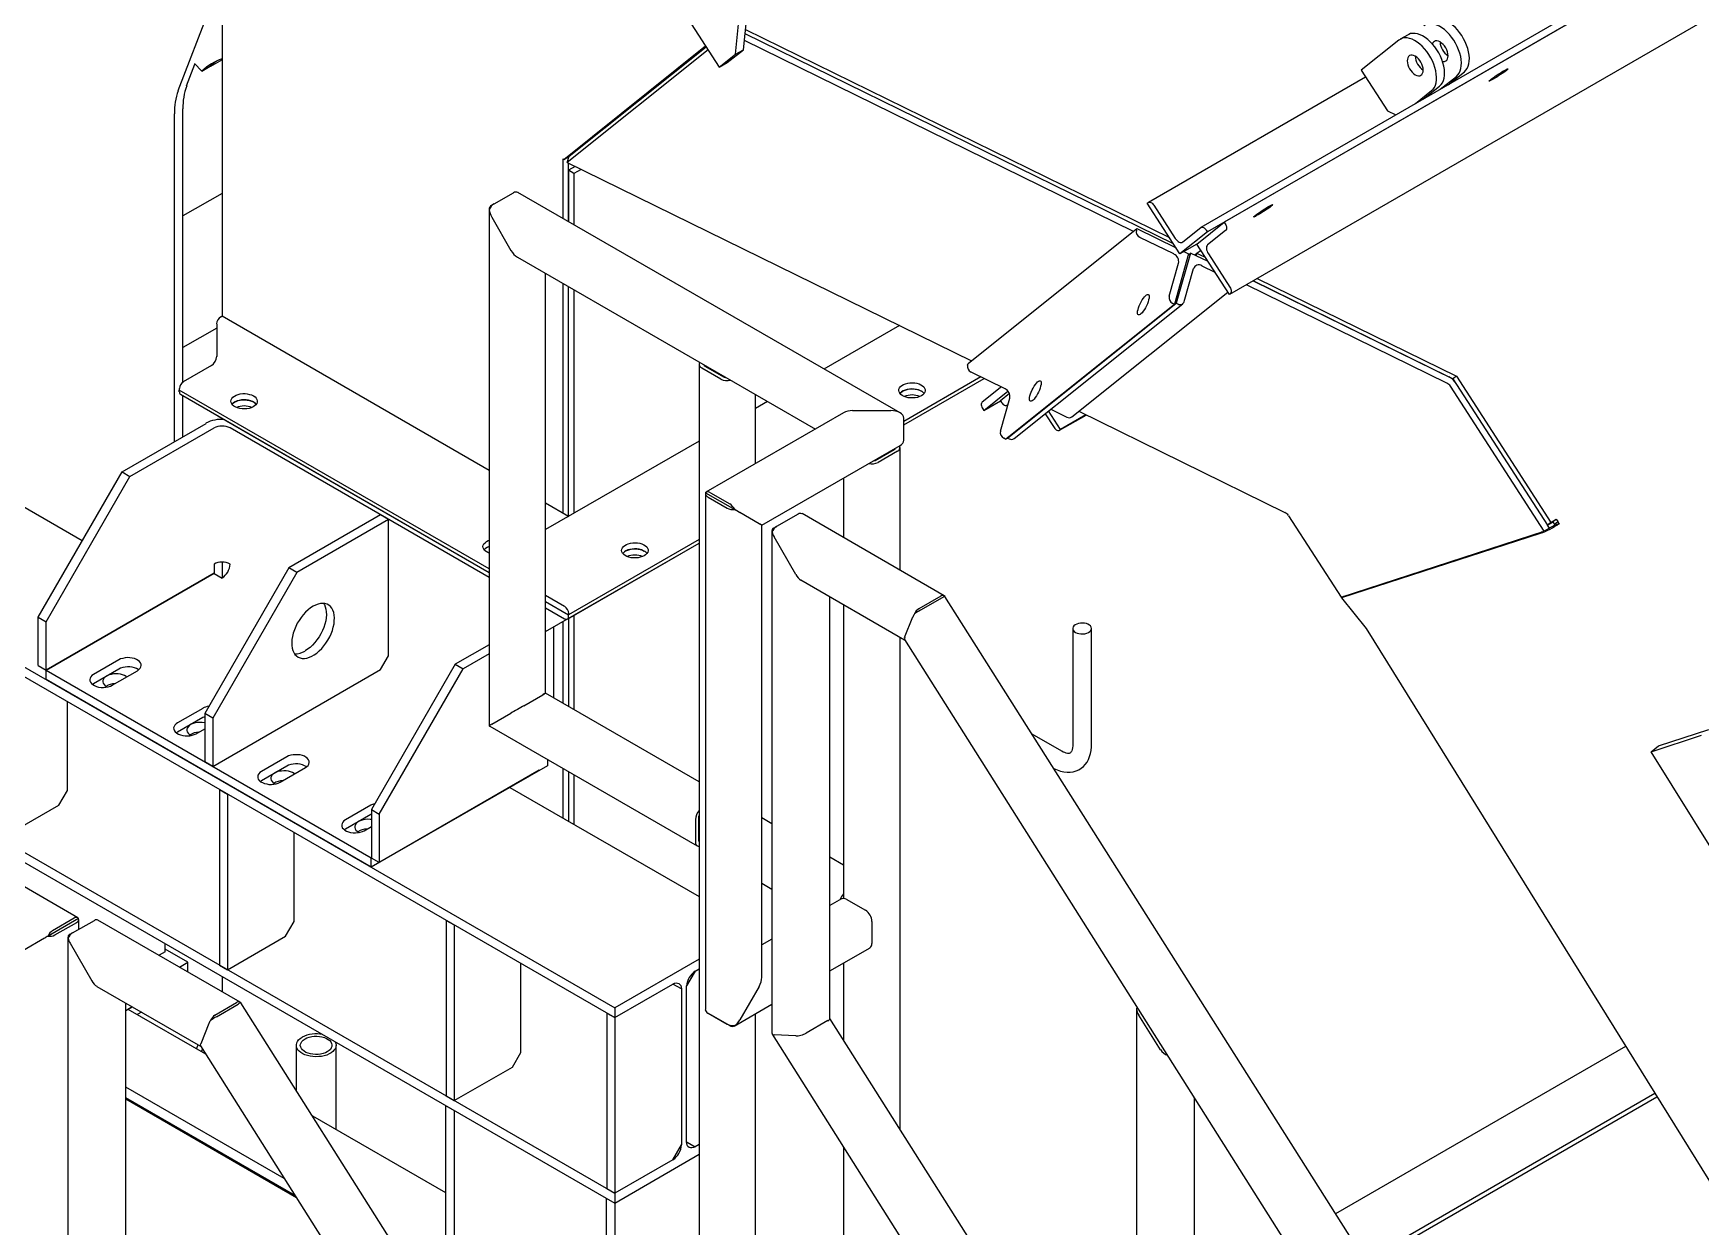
# Model space of a CAD drawing. Header units: millimetres. Extents: x 0 to 55611, y 0 to 32827.
# Drawn here: x 44578 to 45700, y 11077 to 11881 of the extents above; entities that cross this region are included whole.
import ezdxf

# ---------------------------------------------------------------- set-up
doc = ezdxf.new("R2010")
doc.units = ezdxf.units.MM
doc.header["$LTSCALE"] = 10
doc.linetypes.add('SLD-Continua', pattern=[0])
for name, color, linetype in [('CHUTE', 30, 'SLD-Continua'), ('EQUIPO', 30, 'SLD-Continua'), ('STRUC', 5, 'SLD-Continua')]:
    doc.layers.add(name, color=color, linetype=linetype)

msp = doc.modelspace()

# ---------------------------------------------------------------- linework, layer by layer
at = {"color": 7, "linetype": 'SLD-Continua', "lineweight": 25}
for p, q in [((44552.5, 11572.4), (44610.5, 11538.9)), ((44459.1, 11518.5), (44969.1, 11224.1)), ((44459.1, 11511.9), (44969.1, 11217.5)), ((44674, 11502.2), (44674, 11502.2)), ((44626.9, 11440.3), (44627.2, 11440.2)), ((44600.4, 11370.5), (44600.4, 11430.3)), ((44683.5, 11407.6), (44683.7, 11407.5)), ((44459.1, 11393.6), (44969.1, 11099.2)), ((44459.1, 11386.9), (44969.1, 11092.6)), ((44594.7, 11360.5), (44600.4, 11370.5)), ((44702.9, 11371.2), (44702.9, 11252.9)), ((44702.9, 11371.2), (44708.3, 11368)), ((44708.3, 11368), (44708.3, 11249.7)), ((44740.1, 11375), (44740.3, 11374.9)), ((44898.4, 11372.6), (45025.9, 11299.1)), ((44555.5, 11337.9), (44594.7, 11360.5)), ((44753.2, 11282.3), (44753.2, 11342.1)), ((44796.6, 11342.3), (44796.9, 11342.2)), ((44747.4, 11272.3), (44753.2, 11282.3)), ((44855.6, 11283), (44855.6, 11164.7)), ((44855.6, 11283), (44861, 11279.9)), ((44861, 11279.9), (44861, 11161.6)), ((44666.4, 11261.9), (44666.4, 11267.3)), ((44681.6, 11254.8), (44666.4, 11263.5)), ((44708.3, 11249.7), (44747.4, 11272.3)), ((44666.4, 11261.9), (44662.2, 11259.5)), ((44675.9, 11251.5), (44681.6, 11254.8)), ((44681.6, 11248.3), (44681.6, 11254.8)), ((44702.9, 11252.9), (44708.3, 11249.7)), ((44905.9, 11194.1), (44905.9, 11254)), ((45025.9, 11256.9), (44969.1, 11224.1)), ((45023.2, 11248.8), (45017.5, 11238.8)), ((45023.2, 11248.8), (45025.9, 11250.3)), ((44969.1, 11217.5), (45008.2, 11240.1)), ((45014, 11236.8), (45008.2, 11240.1)), ((45014, 11236.8), (45014, 11131.8)), ((45017.5, 11133.8), (45017.5, 11238.8)), ((44639.8, 11222.4), (44644.1, 11224.8)), ((44963.7, 11220.6), (44963.7, 11102.3)), ((44963.7, 11220.6), (44969.1, 11217.5)), ((44969.1, 11224.1), (44969.1, 11217.5)), ((44969.1, 11217.5), (44969.1, 11099.2)), ((44900.2, 11184.2), (44905.9, 11194.1)), ((44861, 11161.6), (44900.2, 11184.2)), ((44855.6, 11164.7), (44861, 11161.6)), ((44855.1, 11158.3), (44860.9, 11155)), ((44855.1, 11158.3), (44855.1, 11045.2)), ((44860.9, 11155), (44860.9, 11041.9)), ((45008.2, 11121.8), (45014, 11131.8)), ((45017.5, 11133.8), (45023.2, 11130.5)), ((45017.5, 11133.8), (45017.8, 11133.6)), ((45017.8, 11133.6), (45023.2, 11130.5)), ((45025.9, 11132), (45023.2, 11130.5)), ((44969.1, 11092.6), (45025.9, 11125.4)), ((45008.2, 11121.8), (44969.1, 11099.2)), ((44963.3, 11095.9), (44969.1, 11092.6)), ((44963.3, 11095.9), (44963.3, 10982.7)), ((44963.7, 11102.3), (44969.1, 11099.2)), ((44969.1, 11099.2), (44969.1, 11092.6)), ((44969.1, 11092.6), (44969.1, 10979.4))]:
    msp.add_line(p, q, dxfattribs=at)
at = {"color": 7, "linetype": 'SLD-Continua', "lineweight": 25, "flags": 128}
for points in [[(44640.3, 11447), (44640, 11447.2), (44638.9, 11447.9), (44637.6, 11448.4), (44636.1, 11448.8), (44634.6, 11449), (44633, 11449.1), (44631.4, 11449), (44629.9, 11448.7), (44628.5, 11448.3), (44627.2, 11447.7), (44626.1, 11447), (44625.3, 11446.3), (44624.7, 11445.4), (44624.4, 11444.5), (44624.3, 11443.6), (44624.6, 11442.7), (44625.1, 11441.8), (44625.9, 11441), (44626.9, 11440.3), (44626.9, 11440.3)], [(44692.9, 11416.1), (44692.7, 11416.1), (44691.2, 11416.3), (44689.6, 11416.4), (44688, 11416.3), (44686.5, 11416), (44685.1, 11415.6), (44683.8, 11415.1), (44682.7, 11414.4), (44681.9, 11413.6), (44681.3, 11412.8), (44680.9, 11411.9), (44680.9, 11410.9), (44681.2, 11410), (44681.7, 11409.2), (44682.5, 11408.4), (44683.5, 11407.6)], [(44753.5, 11381.7), (44753.2, 11381.9), (44752, 11382.6), (44750.7, 11383.1), (44749.3, 11383.5), (44747.7, 11383.7), (44746.2, 11383.8), (44744.6, 11383.6), (44743, 11383.4), (44741.6, 11383), (44740.4, 11382.4), (44739.3, 11381.7), (44738.4, 11381), (44737.8, 11380.1), (44737.5, 11379.2), (44737.5, 11378.3), (44737.7, 11377.4), (44738.3, 11376.5), (44739, 11375.7), (44740.1, 11375), (44740.1, 11375)], [(44805.2, 11350.9), (44804.3, 11351), (44802.7, 11351.1), (44801.1, 11351), (44799.6, 11350.7), (44798.2, 11350.3), (44796.9, 11349.8), (44795.8, 11349.1), (44795, 11348.3), (44794.4, 11347.4), (44794.1, 11346.5), (44794, 11345.6), (44794.3, 11344.7), (44794.8, 11343.8), (44795.6, 11343), (44796.6, 11342.3)], [(45008.2, 11240.1), (45009.3, 11240.6), (45010.4, 11240.9), (45011.4, 11240.8), (45012.3, 11240.5), (45013, 11239.9), (45013.5, 11239.1), (45013.8, 11238), (45014, 11236.8)], [(45023.2, 11130.5), (45022.1, 11129.9), (45021, 11129.7), (45020, 11129.7), (45019.2, 11130.1), (45018.4, 11130.7), (45017.9, 11131.5), (45017.6, 11132.6), (45017.5, 11133.8)]]:
    msp.add_lwpolyline(points, dxfattribs=at)
at = {"color": 7, "linetype": 'SLD-Continua', "lineweight": 25}
for centre, radius, start, end in [((44632.7, 11430.6), 11.8, 91.5684, 122.0341), ((44689.3, 11398), 11.8, 91.5684, 122.0341), ((44745.8, 11365.3), 11.8, 91.5684, 122.0341), ((44802.4, 11332.7), 11.8, 91.5684, 122.0341), ((45030, 11238.2), 12.5, 122.6055, 177.3945), ((45001.5, 11132.3), 12.5, 302.6055, 357.3945)]:
    msp.add_arc(centre, radius, start, end, dxfattribs=at)
at = {"layer": 'CHUTE', "linetype": 'SLD-Continua', "lineweight": 25}
for p, q in [((44704.6, 12284.5), (44704.6, 11689.9)), ((46240.7, 12255.9), (45363.9, 11749.8)), ((46245, 12253), (45368.2, 11746.8)), ((46233.7, 12246.4), (45379.5, 11753.3)), ((46237.2, 12197.6), (45383.1, 11704.5)), ((44995.5, 11925.8), (45039.5, 11857.7)), ((45050.4, 11866.4), (45054.6, 11907.8)), ((45055.8, 11869.5), (45060, 11910.9)), ((45057.2, 11883), (45342.6, 11743)), ((44934.7, 11795.6), (45030.3, 11872)), ((45032, 11869.4), (44937, 11793.5)), ((44938.3, 11797.7), (45030.6, 11871.5)), ((45044.9, 11860.8), (45055.8, 11869.5)), ((45050.4, 11866.4), (45055.8, 11869.5)), ((45318.4, 11747.1), (45056.4, 11875.6)), ((45345.4, 11738.7), (45056.9, 11880.2)), ((45497.2, 11875.9), (45471.8, 11855.6)), ((45503.4, 11879.6), (45498, 11876.5)), ((45039.5, 11857.7), (45050.4, 11866.4)), ((45039.5, 11857.7), (45044.9, 11860.8)), ((45474.7, 11851.1), (45328.5, 11766.6)), ((45471.8, 11855.6), (45489.5, 11828.3)), ((45525, 11842.8), (45535.9, 11851.5)), ((45530.4, 11845.9), (45541.3, 11854.6)), ((45508.3, 11833.2), (45519.2, 11841.9)), ((45513.7, 11836.3), (45524.6, 11845)), ((45489.5, 11828.3), (45495.2, 11825.6)), ((44934.4, 11796), (44934.7, 11795.6)), ((44934.4, 11755.8), (44934.4, 11796)), ((44934.7, 11795.6), (44938.3, 11797.7)), ((44937, 11793.5), (44938.3, 11797.7)), ((44937, 11793.5), (45209.3, 11660)), ((44938, 11797.5), (44938.3, 11797.7)), ((44938, 11796.9), (44938, 11797.6)), ((44938, 11753.7), (44938, 11793)), ((44942.5, 11790.8), (44938, 11788.3)), ((44941.6, 11786.2), (44938, 11788.3)), ((44938, 11788.3), (44938, 11753.7)), ((44946.4, 11788.9), (44941.6, 11786.2)), ((44941.6, 11786.2), (44941.6, 11751.7)), ((45327.7, 11766.1), (45328.3, 11766.5)), ((45349.7, 11732), (45327.7, 11766.1)), ((45332.1, 11764.7), (45346.5, 11742.4)), ((45207, 11658.1), (45320.7, 11749)), ((45320.4, 11747.9), (45320.7, 11749)), ((45320.7, 11749), (45347.2, 11736)), ((45368.2, 11746.8), (45349.7, 11732)), ((45351.6, 11740), (45363.7, 11749.7)), ((45361, 11738.6), (45379.5, 11753.3)), ((45367.5, 11747.9), (45368.2, 11746.8)), ((45380.5, 11747.7), (45368.4, 11738)), ((45379.5, 11753.3), (45380.2, 11752.3)), ((45345.7, 11731.9), (45322.8, 11743.1)), ((45361, 11738.6), (45349.7, 11732)), ((45383.1, 11704.5), (45361, 11738.6)), ((45342.5, 11703.4), (45348.8, 11725.6)), ((45355.6, 11731.9), (45346, 11698.1)), ((45356.9, 11732.5), (45347.3, 11698.8)), ((45352.3, 11733.5), (45355.6, 11731.9)), ((45355.4, 11731.4), (45356.9, 11732.5)), ((45368.7, 11726.8), (45356.9, 11732.5)), ((45361.2, 11732.3), (45359.8, 11731.1)), ((45360.7, 11730.7), (45361.2, 11732.3)), ((45363.5, 11734.1), (45361.2, 11732.3)), ((45366.9, 11729.5), (45361.2, 11732.3)), ((45363.8, 11734.3), (45363.5, 11734.1)), ((45363.5, 11734.1), (45364.1, 11733.8)), ((45364.4, 11724), (45373.2, 11719.7)), ((45368.9, 11731.9), (45383.3, 11709.6)), ((45352.6, 11699.8), (45358.9, 11722)), ((45530.7, 11649.1), (45399, 11713.7)), ((45399, 11713.7), (45533.5, 11647.7)), ((45401.8, 11715.3), (45535.9, 11649.6)), ((44934.4, 11557.2), (44934.4, 11711.9)), ((44938, 11555.1), (44938, 11709.8)), ((44941.6, 11707.7), (44941.6, 11557.2)), ((45276.9, 11622.2), (45382, 11706.1)), ((45383.6, 11705), (45383.1, 11704.5)), ((45529.5, 11644.9), (45394.5, 11711.1)), ((44704.6, 11689.9), (44703.7, 11689.4)), ((44884.5, 11586.1), (44704.6, 11689.9)), ((45232.3, 11607.2), (45346, 11698.1)), ((45233.6, 11607.9), (45347.3, 11698.8)), ((45238, 11607.6), (45351.7, 11698.4)), ((45346, 11698.1), (45344.9, 11698.6)), ((45347.3, 11698.8), (45348.4, 11698.2)), ((44701, 11684.7), (44701, 11662.9)), ((45160.8, 11683.8), (45110, 11654.4)), ((44697.4, 11656.7), (44678.5, 11645.8)), ((45206.7, 11657.1), (45207, 11658.1)), ((45215.7, 11649.1), (45163.8, 11619.1)), ((45163.8, 11616.8), (45217.9, 11648)), ((45163.8, 11616.8), (45217.9, 11648)), ((45232, 11641.1), (45209.1, 11652.3)), ((45535.9, 11649.6), (45533.5, 11647.7)), ((45533.5, 11647.7), (45597.2, 11549.3)), ((45535.9, 11649.6), (45599.6, 11551.1)), ((44675.8, 11641.2), (44675.8, 11640.1)), ((44884.5, 11519.7), (44675.8, 11640.1)), ((44675.8, 11639.1), (44675.8, 11640.1)), ((44676.6, 11637.4), (44884.5, 11517.4)), ((45228.7, 11641.8), (45216.5, 11632.1)), ((45217.6, 11626.4), (45233.9, 11639.5)), ((45228.8, 11612.6), (45235.1, 11634.7)), ((45234.9, 11637.8), (45228.9, 11633)), ((45595, 11545.2), (45531.9, 11642.8)), ((44701.8, 11622.8), (44884.5, 11517.4)), ((45072, 11632.5), (45063.9, 11627.8)), ((45216.9, 11627.5), (45217.6, 11626.4)), ((45217.6, 11626.4), (45228.9, 11633)), ((45228.9, 11633), (45229.6, 11631.9)), ((45233.2, 11630), (45233.9, 11630.4)), ((45233.4, 11630.1), (45233.9, 11630.6)), ((45259, 11624.3), (45265, 11615)), ((45269.4, 11613.7), (45261.3, 11626.2)), ((45262.7, 11627.3), (45273.6, 11622)), ((45268.6, 11613.1), (45286.5, 11623.4)), ((45286.4, 11623.5), (45269.4, 11613.7)), ((45281.6, 11625.9), (45420.4, 11557.8)), ((44637.3, 11585.2), (44693.8, 11617.8)), ((44642.6, 11582.1), (44699.2, 11614.7)), ((44704.6, 11621.2), (44704.6, 11620.4)), ((44884.5, 11514), (44710, 11614.7)), ((45268.8, 11613.2), (45269.4, 11613.7)), ((45025.9, 11605.9), (44922.5, 11546.2)), ((45232.3, 11607.2), (45231.2, 11607.8)), ((45233.8, 11608.4), (45233.6, 11607.9)), ((45233.6, 11607.9), (45234.7, 11607.4)), ((44580.7, 11487.2), (44637.3, 11585.2)), ((44586.1, 11484.1), (44642.6, 11582.1)), ((44637.3, 11585.2), (44642.6, 11582.1)), ((44811.4, 11556.2), (44749.5, 11520.4)), ((44816.8, 11553), (44811.4, 11556.2)), ((44938, 11555.1), (44922.5, 11564.1)), ((44938, 11555.1), (44937.1, 11554.6)), ((45422.8, 11555.6), (45458.3, 11500.8)), ((44816.8, 11553), (44754.9, 11517.3)), ((44816.8, 11461.3), (44816.8, 11553)), ((45458.3, 11500.8), (45595, 11545.2)), ((45592.4, 11543.7), (45458.5, 11500.2)), ((45593.8, 11544.8), (45592.4, 11543.7)), ((45598.6, 11547.3), (45595, 11545.2)), ((45597.2, 11549.3), (45600.9, 11551.3)), ((45599.6, 11551.1), (45597.2, 11549.3)), ((45598.6, 11547.3), (45597.3, 11549.3)), ((45599.6, 11551.1), (45603.2, 11553.2)), ((45603.2, 11553.2), (45600.9, 11551.3)), ((45600.9, 11551.3), (45601.9, 11549.8)), ((45601.9, 11549.8), (45604.2, 11551.6)), ((45602.2, 11549.3), (45601.9, 11549.8)), ((45602.2, 11549.3), (45605, 11550.3)), ((45603.2, 11553.2), (45604.2, 11551.6)), ((45605.3, 11549.8), (45604.2, 11551.6)), ((45605, 11550.3), (45605.3, 11549.8)), ((44922.5, 11477.5), (45025.9, 11537.2)), ((44937.2, 11486), (45025.9, 11537.2)), ((45025.9, 11539.5), (44938, 11488.8)), ((44699.2, 11523), (44699.2, 11516.8)), ((44704.6, 11524.3), (44704.6, 11513.6)), ((44699.2, 11516.8), (44586.1, 11451.5)), ((44699.2, 11516.7), (44586.1, 11451.4)), ((44749.5, 11520.4), (44692.9, 11422.4)), ((44754.9, 11517.3), (44698.3, 11419.3)), ((44699.2, 11516.7), (44704.6, 11513.6)), ((44754.9, 11517.3), (44749.5, 11520.4)), ((44935.3, 11494.5), (44922.5, 11501.9)), ((45458.5, 11500.2), (45459.9, 11501.3)), ((45458.5, 11500.2), (45475.1, 11479.5)), ((45459.5, 11501), (45459.4, 11501.1)), ((44922.5, 11497.7), (44938, 11488.8)), ((44922.5, 11493.6), (44935.3, 11486.2)), ((44938, 11488.8), (44938, 11489.8)), ((44938, 11487.7), (44938, 11488.8)), ((44941.6, 11488.5), (44941.6, 11425.1)), ((44580.7, 11487.2), (44586.1, 11484.1)), ((44580.7, 11454.6), (44580.7, 11487.2)), ((44586.1, 11451.5), (44586.1, 11484.1)), ((44928.1, 11432.8), (44928.1, 11480.7)), ((44934.4, 11429.2), (44934.4, 11484.4)), ((44938, 11486.4), (44938, 11427.1)), ((45277.5, 11479.6), (45277.5, 11401.2)), ((45290.2, 11401.2), (45290.2, 11479.6)), ((45475.1, 11479.5), (46522.9, 9792.7)), ((44884.5, 11468.7), (44861.7, 11455.6)), ((44580.7, 11454.6), (44586.1, 11451.5)), ((44635, 11458.5), (44618.1, 11448.7)), ((44861.7, 11455.6), (44805.2, 11357.6)), ((44811.4, 11452), (44816.8, 11461.3)), ((44861.7, 11455.6), (44867.1, 11452.5)), ((44884.5, 11462.5), (44867.1, 11452.5)), ((44805.1, 11325), (44586.1, 11451.4)), ((44586.1, 11445.2), (44586.1, 11451.4)), ((44805.1, 11318.8), (44586.1, 11445.2)), ((44635, 11452.2), (44618.1, 11442.4)), ((44630.6, 11441.4), (44647.6, 11451.2)), ((44698.3, 11386.7), (44811.4, 11452)), ((44810.5, 11354.5), (44867.1, 11452.5)), ((44618.1, 11442.4), (44617.3, 11441.9)), ((44691.6, 11425.8), (44674.6, 11416)), ((44698.3, 11419.3), (44692.9, 11422.4)), ((44692.9, 11422.4), (44692.9, 11389.8)), ((44674.6, 11409.8), (44673.8, 11409.3)), ((44691.6, 11419.6), (44674.6, 11409.8)), ((44687.2, 11408.7), (44692.9, 11412.1)), ((44698.3, 11419.3), (44698.3, 11386.7)), ((45672.1, 11400.6), (45706, 11411.6)), ((45270.1, 11396.9), (45250.2, 11408.4)), ((45667.1, 11396.6), (45701.1, 11407.7)), ((45667.1, 11396.6), (45672.1, 11400.6)), ((44698.3, 11386.7), (44692.9, 11389.8)), ((44748.2, 11393.1), (44731.2, 11383.3)), ((44748.2, 11386.9), (44731.2, 11377.1)), ((44923.7, 11387.2), (44810.5, 11321.9)), ((44923.7, 11391.5), (44923.7, 11387.2)), ((45729.5, 11296.2), (45667.1, 11396.6)), ((44731.2, 11377.1), (44730.4, 11376.6)), ((44743.8, 11376.1), (44760.7, 11385.9)), ((44918.2, 11384.1), (44805.1, 11318.8)), ((44918.2, 11384.1), (44918.2, 11384.1)), ((44934.4, 11351.9), (44934.4, 11385.3)), ((44938, 11383.2), (44938, 11349.8)), ((44941.6, 11381.1), (44941.6, 11347.7)), ((44804.7, 11360.5), (44787.8, 11350.7)), ((44804.7, 11354.3), (44787.8, 11344.5)), ((44805.2, 11354.5), (44804.7, 11354.3)), ((44805.2, 11357.6), (44810.5, 11354.5)), ((44805.2, 11357.6), (44805.2, 11325)), ((44810.5, 11354.5), (44810.5, 11321.9)), ((44787.8, 11344.5), (44787, 11344)), ((44800.3, 11343.4), (44805.2, 11346.2)), ((44805.2, 11325), (44805.1, 11325)), ((44805.1, 11318.8), (44805.1, 11325)), ((44810.5, 11321.9), (44805.2, 11325)), ((44704.6, 11245.2), (44704.6, 11235)), ((44754.6, 11198.8), (44754.6, 11168.5)), ((44781.4, 11142.3), (44781.4, 11198.8))]:
    msp.add_line(p, q, dxfattribs=at)
at = {"layer": 'CHUTE', "linetype": 'SLD-Continua', "lineweight": 25, "flags": 128}
for points in [[(45524.6, 11845), (45525.6, 11846), (45526.5, 11847.2), (45527.2, 11848.7), (45527.6, 11850.3), (45527.9, 11852.2), (45527.9, 11854.1), (45527.8, 11856.2), (45527.4, 11858.4), (45526.9, 11860.6), (45526.1, 11862.8), (45525.2, 11865.1), (45524.1, 11867.3), (45522.8, 11869.4), (45521.4, 11871.4), (45519.9, 11873.2), (45518.3, 11874.9), (45516.6, 11876.4), (45514.9, 11877.7), (45513.2, 11878.8), (45511.5, 11879.6), (45509.8, 11880.2), (45508.1, 11880.5), (45506.6, 11880.5), (45505.1, 11880.3), (45503.8, 11879.8), (45503.4, 11879.6)], [(45535.9, 11851.5), (45536.9, 11852.5), (45537.8, 11853.8), (45538.5, 11855.2), (45538.9, 11856.9), (45539.2, 11858.7), (45539.3, 11860.7), (45539.1, 11862.8), (45538.8, 11864.9), (45538.2, 11867.1), (45537.4, 11869.4), (45536.5, 11871.6), (45535.4, 11873.8), (45534.1, 11875.9), (45532.7, 11877.9), (45531.2, 11879.8), (45529.6, 11881.4), (45528, 11883), (45526.2, 11884.3), (45524.5, 11885.3), (45522.8, 11886.1), (45521.1, 11886.7), (45519.4, 11887), (45517.9, 11887), (45516.4, 11886.8), (45515.1, 11886.3), (45513.9, 11885.5)], [(45541.3, 11854.6), (45542.3, 11855.6), (45543.2, 11856.9), (45543.9, 11858.3), (45544.3, 11860), (45544.6, 11861.8), (45544.7, 11863.8), (45544.5, 11865.9), (45544.1, 11868), (45543.6, 11870.2), (45542.8, 11872.5), (45541.9, 11874.7), (45540.8, 11876.9), (45539.5, 11879), (45538.1, 11881), (45536.6, 11882.9), (45535, 11884.6), (45533.4, 11886.1), (45531.6, 11887.4), (45529.9, 11888.4), (45528.2, 11889.3), (45526.5, 11889.8), (45524.8, 11890.1), (45523.3, 11890.2), (45521.8, 11889.9), (45520.5, 11889.4), (45520.1, 11889.2)], [(45519.2, 11841.9), (45520.2, 11842.9), (45521.1, 11844.1), (45521.8, 11845.6), (45522.2, 11847.2), (45522.5, 11849.1), (45522.6, 11851), (45522.4, 11853.1), (45522.1, 11855.3), (45521.5, 11857.5), (45520.7, 11859.7), (45519.8, 11862), (45518.7, 11864.1), (45517.4, 11866.2), (45516, 11868.2), (45514.5, 11870.1), (45512.9, 11871.8), (45511.3, 11873.3), (45509.5, 11874.6), (45507.8, 11875.7), (45506.1, 11876.5), (45504.4, 11877.1), (45502.7, 11877.4), (45501.2, 11877.4), (45499.7, 11877.2), (45498.4, 11876.7), (45497.2, 11875.9)], [(45530.3, 11865.4), (45530.2, 11866.7), (45529.9, 11868), (45529.4, 11869.4), (45528.7, 11870.7), (45527.9, 11872), (45527, 11873.1), (45526, 11874), (45524.9, 11874.7), (45523.8, 11875.2), (45522.8, 11875.5), (45521.9, 11875.4), (45521.1, 11875.1), (45520.4, 11874.6), (45519.9, 11873.8), (45519.8, 11873.4)], [(45513.6, 11855.8), (45513.5, 11857), (45513.2, 11858.4), (45512.7, 11859.7), (45512, 11861.1), (45511.2, 11862.3), (45510.3, 11863.4), (45509.2, 11864.4), (45508.2, 11865.1), (45507.1, 11865.6), (45506.1, 11865.8), (45505.2, 11865.8), (45504.4, 11865.5), (45503.7, 11864.9), (45503.2, 11864.1), (45502.9, 11863.1), (45502.8, 11862), (45502.9, 11860.7), (45503.2, 11859.4), (45503.7, 11858), (45504.4, 11856.7), (45505.2, 11855.4), (45506.1, 11854.3), (45507.1, 11853.4), (45508.2, 11852.6), (45509.2, 11852.2), (45510.3, 11851.9), (45511.2, 11852), (45512, 11852.3), (45512.7, 11852.8), (45513.2, 11853.6), (45513.5, 11854.6), (45513.6, 11855.8)], [(45526.6, 11861.6), (45527, 11861.6), (45527.9, 11861.6), (45528.7, 11861.9), (45529.4, 11862.5), (45529.9, 11863.3), (45530.2, 11864.2), (45530.3, 11865.4)], [(45567.7, 11855.2), (45568.7, 11855.7), (45569.5, 11856.2), (45570.1, 11856.5), (45570.5, 11856.6), (45570.6, 11856.5), (45570.5, 11856.4), (45570.2, 11856), (45569.6, 11855.5), (45568.8, 11854.9), (45567.9, 11854.2), (45566.8, 11853.5), (45565.6, 11852.7), (45564.3, 11851.9), (45563.1, 11851.1), (45561.9, 11850.3), (45560.7, 11849.7), (45559.8, 11849.1), (45558.9, 11848.7), (45558.3, 11848.4), (45557.9, 11848.3), (45557.8, 11848.3), (45557.9, 11848.5), (45558.2, 11848.8), (45558.8, 11849.3), (45559.6, 11849.9), (45560.6, 11850.6), (45561.7, 11851.4), (45562.8, 11852.2), (45564.1, 11853), (45565.3, 11853.8), (45566.6, 11854.5), (45567.7, 11855.2)], [(45328.3, 11766.5), (45328.7, 11766.7), (45329.1, 11766.8), (45329.6, 11766.8), (45330.1, 11766.6), (45330.7, 11766.3), (45331.2, 11765.8), (45331.7, 11765.3), (45332.1, 11764.7)], [(45409.3, 11763.8), (45410.3, 11764.3), (45411.1, 11764.7), (45411.7, 11765), (45412.1, 11765.1), (45412.2, 11765.1), (45412.1, 11764.9), (45411.8, 11764.6), (45411.2, 11764.1), (45410.4, 11763.5), (45409.5, 11762.8), (45408.4, 11762), (45407.2, 11761.2), (45405.9, 11760.4), (45404.7, 11759.6), (45403.5, 11758.9), (45402.4, 11758.2), (45401.4, 11757.7), (45400.6, 11757.2), (45399.9, 11757), (45399.6, 11756.8), (45399.4, 11756.9), (45399.5, 11757.1), (45399.9, 11757.4), (45400.4, 11757.9), (45401.2, 11758.5), (45402.2, 11759.2), (45403.3, 11759.9), (45404.5, 11760.7), (45405.7, 11761.6), (45407, 11762.4), (45408.2, 11763.1), (45409.3, 11763.8)], [(45363.7, 11749.7), (45364.1, 11749.9), (45364.5, 11749.9), (45365, 11749.9), (45365.5, 11749.7), (45366.1, 11749.4), (45366.6, 11749), (45367.1, 11748.4), (45367.5, 11747.9)], [(45380.2, 11752.3), (45380.6, 11751.6), (45380.9, 11750.9), (45381.1, 11750.3), (45381.2, 11749.6), (45381.1, 11749), (45381, 11748.5), (45380.8, 11748), (45380.5, 11747.7)], [(45346.5, 11742.4), (45347.1, 11741.6), (45347.8, 11740.9), (45348.5, 11740.3), (45349.2, 11739.9), (45349.8, 11739.7), (45350.5, 11739.6), (45351.1, 11739.7), (45351.6, 11740)], [(45368.4, 11738), (45368, 11737.6), (45367.7, 11737), (45367.6, 11736.3), (45367.6, 11735.4), (45367.7, 11734.6), (45368, 11733.7), (45368.4, 11732.8), (45368.9, 11731.9)], [(45325.1, 11702.1), (45325.9, 11703), (45326.6, 11703.8), (45327.3, 11704.3), (45327.8, 11704.6), (45328.3, 11704.6), (45328.7, 11704.3), (45328.9, 11703.8), (45329, 11703), (45328.9, 11702.1), (45328.6, 11700.9), (45328.3, 11699.7), (45327.8, 11698.3), (45327.2, 11697), (45326.5, 11695.7), (45325.8, 11694.4), (45325, 11693.3), (45324.3, 11692.3), (45323.5, 11691.6), (45322.9, 11691.1), (45322.3, 11690.8), (45321.8, 11690.8), (45321.4, 11691.1), (45321.2, 11691.6), (45321.2, 11692.4), (45321.2, 11693.3), (45321.5, 11694.4), (45321.8, 11695.7), (45322.3, 11697), (45322.9, 11698.4), (45323.6, 11699.7), (45324.3, 11701), (45325.1, 11702.1)], [(45383.3, 11709.6), (45383.7, 11708.9), (45384, 11708.2), (45384.2, 11707.6), (45384.3, 11706.9), (45384.2, 11706.3), (45384.1, 11705.8), (45383.9, 11705.3), (45383.6, 11705)], [(45175.6, 11636.4), (45174.4, 11635.8), (45173, 11635.3), (45171.5, 11635), (45169.9, 11634.9), (45168.3, 11634.9), (45166.7, 11635.1), (45165.3, 11635.4), (45163.9, 11635.9), (45162.7, 11636.6), (45161.8, 11637.3), (45161.1, 11638.1), (45160.6, 11639), (45160.4, 11639.9), (45160.5, 11640.8), (45160.9, 11641.7), (45161.6, 11642.6), (45162.5, 11643.3), (45163.6, 11644), (45164.9, 11644.5), (45166.4, 11644.9), (45167.9, 11645.1), (45169.5, 11645.2), (45171.1, 11645), (45172.6, 11644.8), (45174, 11644.4), (45175.3, 11643.8), (45176.4, 11643.1), (45177.2, 11642.4), (45177.8, 11641.5), (45178.1, 11640.6), (45178.2, 11639.7), (45177.9, 11638.8), (45177.4, 11637.9), (45176.6, 11637.1), (45175.6, 11636.4)], [(45252.4, 11644), (45253.1, 11644.9), (45253.9, 11645.7), (45254.5, 11646.2), (45255.1, 11646.5), (45255.6, 11646.5), (45256, 11646.2), (45256.2, 11645.7), (45256.2, 11644.9), (45256.2, 11644), (45255.9, 11642.8), (45255.6, 11641.6), (45255.1, 11640.2), (45254.5, 11638.9), (45253.8, 11637.6), (45253.1, 11636.3), (45252.3, 11635.2), (45251.5, 11634.2), (45250.8, 11633.5), (45250.1, 11633), (45249.5, 11632.7), (45249.1, 11632.7), (45248.7, 11633), (45248.5, 11633.5), (45248.4, 11634.3), (45248.5, 11635.2), (45248.7, 11636.3), (45249.1, 11637.6), (45249.6, 11638.9), (45250.2, 11640.3), (45250.9, 11641.6), (45251.6, 11642.9), (45252.4, 11644)], [(44725.8, 11636.3), (44726.8, 11635.6), (44727.6, 11634.8), (44728.1, 11633.9), (44728.3, 11633), (44728.3, 11632.1), (44728, 11631.2), (44727.4, 11630.3), (44726.5, 11629.6), (44725.5, 11628.9), (44724.2, 11628.3), (44722.8, 11627.9), (44721.3, 11627.6), (44719.7, 11627.5), (44718.1, 11627.6), (44716.5, 11627.8), (44715.1, 11628.2), (44713.8, 11628.7), (44712.6, 11629.4), (44711.7, 11630.1), (44711.1, 11631), (44710.7, 11631.9), (44710.6, 11632.8), (44710.8, 11633.7), (44711.2, 11634.6), (44711.9, 11635.4), (44712.9, 11636.1), (44714.1, 11636.8), (44715.4, 11637.2), (44716.9, 11637.6), (44718.5, 11637.8), (44720.1, 11637.8), (44721.6, 11637.6), (44723.1, 11637.3), (44724.5, 11636.9), (44725.8, 11636.3)], [(44727.6, 11630.6), (44727.2, 11631.1), (44726.3, 11631.8), (44725.2, 11632.5), (44723.9, 11633), (44722.4, 11633.4), (44720.9, 11633.6), (44719.3, 11633.7), (44717.7, 11633.6), (44716.2, 11633.3), (44714.7, 11632.9), (44713.5, 11632.3), (44712.4, 11631.6), (44711.6, 11630.9), (44711.3, 11630.6)], [(44711.3, 11630.6), (44711.9, 11631.3), (44712.9, 11632), (44714.1, 11632.6), (44715.4, 11633.1), (44716.9, 11633.4), (44718.5, 11633.6), (44720.1, 11633.6), (44721.6, 11633.5), (44723.1, 11633.2), (44724.5, 11632.7), (44725.8, 11632.2)], [(45161.2, 11637.9), (45161.8, 11638.6), (45162.7, 11639.3), (45163.9, 11640), (45165.3, 11640.4), (45166.7, 11640.8), (45168.3, 11641), (45169.9, 11641), (45171.5, 11640.8), (45173, 11640.5), (45174.4, 11640.1), (45175.6, 11639.5)], [(45177.4, 11637.9), (45177, 11638.4), (45176.1, 11639.2), (45175, 11639.8), (45173.7, 11640.3), (45172.2, 11640.7), (45170.7, 11640.9), (45169.1, 11641), (45167.5, 11640.9), (45166, 11640.6), (45164.6, 11640.2), (45163.3, 11639.7), (45162.2, 11639), (45161.4, 11638.2), (45161.2, 11637.9)], [(45229.2, 11642.4), (45229.1, 11642.2), (45228.7, 11641.8)], [(44701.8, 11622.8), (44701.8, 11622.8), (44701.7, 11622.9)], [(45216.5, 11632.1), (45216.2, 11631.7), (45216, 11631.3), (45215.9, 11630.8), (45215.9, 11630.2), (45216, 11629.5), (45216.2, 11628.8), (45216.5, 11628.2), (45216.9, 11627.5)], [(45229.6, 11631.9), (45230, 11631.3), (45230.5, 11630.8), (45231, 11630.4), (45231.5, 11630.1), (45232, 11629.9), (45232.5, 11629.8), (45233, 11629.9), (45233.4, 11630.1)], [(45265, 11615), (45265.4, 11614.4), (45265.9, 11613.9), (45266.4, 11613.5), (45266.9, 11613.2), (45267.5, 11613), (45268, 11612.9), (45268.4, 11613), (45268.8, 11613.2)], [(44884.5, 11530.4), (44883.5, 11530.8), (44882.4, 11531.4), (44881.4, 11532.2), (44880.8, 11533), (44880.4, 11533.9), (44880.3, 11534.8), (44880.5, 11535.7), (44880.9, 11536.6), (44881.7, 11537.4), (44882.6, 11538.2), (44883.8, 11538.8), (44884.5, 11539.1)], [(44988.9, 11528.6), (44987.7, 11528), (44986.3, 11527.6), (44984.8, 11527.3), (44983.2, 11527.1), (44981.6, 11527.2), (44980.1, 11527.3), (44978.6, 11527.7), (44977.2, 11528.2), (44976.1, 11528.8), (44975.1, 11529.5), (44974.4, 11530.3), (44973.9, 11531.2), (44973.7, 11532.1), (44973.8, 11533.1), (44974.2, 11534), (44974.9, 11534.8), (44975.8, 11535.5), (44976.9, 11536.2), (44978.2, 11536.7), (44979.7, 11537.1), (44981.2, 11537.3), (44982.8, 11537.4), (44984.4, 11537.3), (44985.9, 11537), (44987.4, 11536.6), (44988.6, 11536), (44989.7, 11535.4), (44990.6, 11534.6), (44991.1, 11533.7), (44991.5, 11532.8), (44991.5, 11531.9), (44991.3, 11531), (44990.7, 11530.1), (44989.9, 11529.3), (44988.9, 11528.6)], [(44974.5, 11530.2), (44975.1, 11530.8), (44976.1, 11531.6), (44977.2, 11532.2), (44978.6, 11532.7), (44980.1, 11533), (44981.6, 11533.2), (44983.2, 11533.2), (44984.8, 11533.1), (44986.3, 11532.8), (44987.7, 11532.3), (44988.9, 11531.7)], [(44990.8, 11530.2), (44990.4, 11530.6), (44989.5, 11531.4), (44988.3, 11532), (44987, 11532.6), (44985.6, 11533), (44984, 11533.2), (44982.4, 11533.2), (44980.8, 11533.1), (44979.3, 11532.9), (44977.9, 11532.5), (44976.6, 11531.9), (44975.6, 11531.2), (44974.7, 11530.4), (44974.5, 11530.2)], [(44884.5, 11530.8), (44884.4, 11530.8), (44883.9, 11530.6)], [(44765.9, 11494.6), (44764.2, 11493.5), (44762.5, 11492.2), (44760.9, 11490.6), (44759.3, 11488.9), (44757.9, 11487.1), (44756.5, 11485.1), (44755.3, 11483.1), (44754.2, 11480.9), (44753.3, 11478.7), (44752.6, 11476.5), (44752, 11474.3), (44751.7, 11472.2), (44751.5, 11470.2), (44751.6, 11468.2), (44751.8, 11466.4), (44752.3, 11464.8), (44752.9, 11463.4), (44753.7, 11462.1), (44754.7, 11461.1), (44755.9, 11460.3), (44757.2, 11459.8), (44758.6, 11459.5), (44760.1, 11459.4), (44761.7, 11459.7), (44763.4, 11460.2), (44765, 11460.9), (44766.7, 11461.9), (44768.4, 11463.1), (44770.1, 11464.5), (44771.7, 11466.1), (44773.2, 11467.9), (44774.6, 11469.8), (44775.9, 11471.8), (44777.1, 11474), (44778, 11476.1), (44778.9, 11478.3), (44779.5, 11480.5), (44780, 11482.7), (44780.2, 11484.8), (44780.3, 11486.8), (44780.1, 11488.6), (44779.8, 11490.4), (44779.2, 11491.9), (44778.5, 11493.3), (44777.6, 11494.4), (44776.5, 11495.3), (44775.3, 11496), (44773.9, 11496.4), (44772.5, 11496.5), (44770.9, 11496.4), (44769.3, 11496.1), (44767.6, 11495.4), (44765.9, 11494.6)], [(44773, 11496.5), (44773.5, 11495.7), (44774.1, 11494.3), (44774.6, 11492.6), (44774.8, 11490.8), (44774.9, 11488.9), (44774.7, 11486.8), (44774.4, 11484.7), (44773.8, 11482.5), (44773.1, 11480.3), (44772.2, 11478.2), (44771.1, 11476), (44769.9, 11473.9), (44768.5, 11472), (44767.1, 11470.1), (44765.5, 11468.4), (44763.9, 11466.9), (44762.2, 11465.6), (44760.5, 11464.5)], [(45279.4, 11477), (45280.5, 11476.5), (45281.7, 11476.2), (45283, 11476), (45284.4, 11476), (45285.7, 11476.1), (45287, 11476.4), (45288.1, 11476.9), (45289, 11477.5), (45289.7, 11478.2), (45290.1, 11478.9), (45290.2, 11479.7), (45290, 11480.5), (45289.6, 11481.3), (45288.8, 11481.9), (45287.8, 11482.5), (45286.7, 11482.9), (45285.4, 11483.2), (45284, 11483.3), (45282.7, 11483.2), (45281.4, 11483), (45280.2, 11482.6), (45279.1, 11482.1), (45278.3, 11481.4), (45277.8, 11480.7), (45277.5, 11479.9), (45277.6, 11479.1), (45277.9, 11478.4), (45278.5, 11477.6), (45279.4, 11477)], [(44647.6, 11451.2), (44648.6, 11451.9), (44649.4, 11452.8), (44650, 11453.7), (44650.2, 11454.6), (44650.1, 11455.5), (44649.7, 11456.5), (44649.1, 11457.3), (44648.1, 11458.1), (44647, 11458.8), (44645.6, 11459.3), (44644.1, 11459.7), (44642.5, 11459.9), (44640.9, 11460), (44639.3, 11459.8), (44637.7, 11459.5), (44636.3, 11459.1), (44635, 11458.5)], [(44618.1, 11448.7), (44617, 11447.9), (44616.2, 11447.1), (44615.7, 11446.2), (44615.5, 11445.3), (44615.5, 11444.3), (44615.9, 11443.4), (44616.6, 11442.5), (44617.5, 11441.8), (44618.7, 11441.1), (44620, 11440.5), (44621.5, 11440.2), (44623.1, 11439.9), (44624.7, 11439.9), (44626.4, 11440), (44627.9, 11440.3), (44629.4, 11440.8), (44630.6, 11441.4)], [(44648.4, 11451.7), (44648.1, 11451.9), (44647, 11452.6), (44645.6, 11453.1), (44644.1, 11453.5), (44642.5, 11453.7), (44640.9, 11453.7), (44639.3, 11453.6), (44637.7, 11453.3), (44636.3, 11452.8), (44635, 11452.2)], [(44692.9, 11420.2), (44692.9, 11420.2), (44691.6, 11419.6)], [(44674.6, 11416), (44673.6, 11415.3), (44672.8, 11414.4), (44672.3, 11413.6), (44672, 11412.6), (44672.1, 11411.7), (44672.5, 11410.7), (44673.1, 11409.9), (44674.1, 11409.1), (44675.2, 11408.4), (44676.6, 11407.9), (44678.1, 11407.5), (44679.7, 11407.3), (44681.3, 11407.2), (44682.9, 11407.4), (44684.5, 11407.7), (44685.9, 11408.1), (44687.2, 11408.7)], [(45264.8, 11385.4), (45264.9, 11385.3), (45267.1, 11384.3), (45269.4, 11383.5), (45271.6, 11383), (45273.8, 11382.8), (45275.9, 11382.8), (45277.9, 11383.1), (45279.8, 11383.7), (45281.6, 11384.5), (45283.2, 11385.5), (45284.7, 11386.7), (45286, 11388.1), (45287.2, 11389.6), (45288.1, 11391.4), (45288.9, 11393.3), (45289.5, 11395.3), (45290, 11397.5), (45290.2, 11399.8), (45290.2, 11401.2)], [(45277.5, 11401.2), (45277.5, 11400.5), (45277.4, 11399.2), (45277.2, 11398.2), (45276.9, 11397.3), (45276.6, 11396.7), (45276.3, 11396.2), (45276, 11395.9), (45275.6, 11395.7), (45275.2, 11395.5), (45274.7, 11395.5), (45274, 11395.5), (45273.1, 11395.6), (45272.1, 11396), (45271, 11396.4), (45270.1, 11396.9)], [(44760.7, 11385.9), (44761.8, 11386.6), (44762.6, 11387.4), (44763.1, 11388.3), (44763.3, 11389.3), (44763.3, 11390.2), (44762.9, 11391.1), (44762.2, 11392), (44761.3, 11392.8), (44760.1, 11393.5), (44758.8, 11394), (44757.3, 11394.4), (44755.7, 11394.6), (44754, 11394.6), (44752.4, 11394.5), (44750.9, 11394.2), (44749.4, 11393.8), (44748.2, 11393.1)], [(44761.5, 11386.4), (44761.3, 11386.6), (44760.1, 11387.2), (44758.8, 11387.8), (44757.3, 11388.2), (44755.7, 11388.4), (44754, 11388.4), (44752.4, 11388.3), (44750.9, 11388), (44749.4, 11387.5), (44748.2, 11386.9)], [(44731.2, 11383.3), (44730.1, 11382.6), (44729.3, 11381.8), (44728.8, 11380.9), (44728.6, 11380), (44728.7, 11379), (44729, 11378.1), (44729.7, 11377.2), (44730.6, 11376.4), (44731.8, 11375.8), (44733.1, 11375.2), (44734.7, 11374.9), (44736.2, 11374.6), (44737.9, 11374.6), (44739.5, 11374.7), (44741.1, 11375), (44742.5, 11375.5), (44743.8, 11376.1)], [(44787.8, 11350.7), (44786.7, 11350), (44785.9, 11349.1), (44785.4, 11348.2), (44785.2, 11347.3), (44785.2, 11346.4), (44785.6, 11345.4), (44786.3, 11344.6), (44787.2, 11343.8), (44788.4, 11343.1), (44789.7, 11342.6), (44791.2, 11342.2), (44792.8, 11342), (44794.5, 11341.9), (44796.1, 11342.1), (44797.6, 11342.4), (44799.1, 11342.8), (44800.3, 11343.4)], [(44780.6, 11201.3), (44780.7, 11201.2), (44781.2, 11200.1), (44781.4, 11199), (44781.2, 11197.8), (44780.9, 11196.7), (44780.2, 11195.7), (44779.3, 11194.7), (44778.1, 11193.8), (44776.7, 11193), (44775.2, 11192.3), (44773.4, 11191.8), (44771.6, 11191.4), (44769.7, 11191.2), (44767.8, 11191.1), (44765.8, 11191.2), (44763.9, 11191.5), (44762.1, 11191.9), (44760.4, 11192.5), (44758.9, 11193.2), (44757.6, 11194), (44756.5, 11194.9), (44755.6, 11195.9), (44755, 11197), (44754.7, 11198.1), (44754.7, 11199.2), (44754.9, 11200.4), (44755.4, 11201.4), (44756.2, 11202.5), (44757.3, 11203.4), (44758.5, 11204.3), (44758.5, 11204.3)], [(44760.5, 11203.2), (44761.8, 11203.8), (44763.3, 11204.4), (44765, 11204.7), (44766.7, 11204.9), (44768.4, 11205), (44770.2, 11204.8), (44771.9, 11204.6), (44773.5, 11204.1), (44774.9, 11203.5), (44776.1, 11202.8), (44777.2, 11202), (44777.9, 11201.1), (44778.4, 11200.1), (44778.6, 11199.1), (44778.6, 11198.1), (44778.2, 11197.1), (44777.6, 11196.1), (44776.7, 11195.3), (44775.5, 11194.5), (44774.2, 11193.8), (44772.7, 11193.3), (44771, 11192.9), (44769.3, 11192.7), (44767.6, 11192.7), (44765.8, 11192.8), (44764.1, 11193.1), (44762.5, 11193.5), (44761.1, 11194.1), (44759.9, 11194.8), (44758.8, 11195.7), (44758.1, 11196.6), (44757.6, 11197.6), (44757.3, 11198.6), (44757.4, 11199.6), (44757.8, 11200.6), (44758.4, 11201.5), (44759.3, 11202.4), (44760.5, 11203.2)]]:
    msp.add_lwpolyline(points, dxfattribs=at)
at = {"layer": 'CHUTE', "linetype": 'SLD-Continua', "lineweight": 25}
for centre, radius, start, end in [((45536.5, 11875.2), 11.6, 182.2916, 237.7031), ((45519.8, 11865.6), 11.6, 182.2916, 237.7031), ((45324.6, 11747), 4.29, 168.0669, 244.772), ((45343.2, 11726.7), 5.72, 348.0669, 64.772), ((45362.5, 11720.8), 3.77, 58.4388, 162.6022), ((45346.7, 11702.5), 4.29, 168.0669, 244.772), ((45349.9, 11700.6), 2.82, 238.4388, 342.6022), ((44706.8, 11684.5), 5.86, 122.6055, 177.3945), ((44693.2, 11663.3), 7.81, 302.6055, 357.3945), ((45210.9, 11656.2), 4.29, 168.0669, 244.772), ((44681.7, 11640.9), 5.86, 122.6055, 177.3945), ((45526.8, 11639.5), 6.06, 32.6712, 63.4293), ((45525.4, 11638.4), 12, 37.8964, 63.553), ((44677.7, 11638.9), 1.88, 173.7012, 234.9867), ((45169.3, 11622.7), 14.2, 68.3855, 111.6145), ((45172.8, 11634.3), 5.93, 38.1351, 61.6345), ((45229.5, 11635.9), 5.72, 348.0669, 64.772), ((44719.5, 11615.3), 14.2, 68.3855, 111.6145), ((44722.9, 11626.9), 5.93, 38.1351, 61.6345), ((44704.3, 11598), 22.5, 85.5717, 117.8547), ((44704.6, 11604.3), 11.7, 62.6097, 117.3903), ((45233, 11611.7), 4.29, 168.0669, 244.772), ((45275.1, 11624.6), 3.03, 240.525, 306.103), ((45236.2, 11610), 3.03, 240.525, 306.103), ((45417.7, 11552.4), 6.06, 32.6712, 63.4293), ((45578, 11586.8), 45.4, 288.5559, 306.5073), ((45586.8, 11573.1), 28.3, 294.6381, 303.0067), ((44886.8, 11527.7), 7.54, 107.8633, 139.4704), ((44886.7, 11527.8), 7.44, 107.6261, 139.7076), ((44704.6, 11512.6), 11.7, 62.6097, 117.3903), ((44698.3, 11523.5), 11.7, 302.6055, 357.3945), ((44982.6, 11514.9), 14.2, 68.3855, 111.6145), ((44986.1, 11526.5), 5.93, 38.1351, 61.6345), ((44932.2, 11489.5), 5.86, 2.6055, 57.3945), ((44936.4, 11487.5), 1.66, 230.7967, 9.214), ((44753.9, 11474.7), 12.2, 267.6147, 302.815), ((44697.2, 11415.6), 11.7, 97.7476, 118.8187), ((44810.1, 11350.8), 11.1, 104.051, 119.0992), ((44768, 11185.8), 20.8, 78.0181, 117.171)]:
    msp.add_arc(centre, radius, start, end, dxfattribs=at)
at = {"layer": 'EQUIPO', "linetype": 'SLD-Continua', "lineweight": 25}
for p, q in [((44675.1, 11841.9), (44696.4, 11897.2)), ((44680.7, 11845.2), (44686.3, 11859.7)), ((44691, 11855.1), (44686, 11860.1)), ((44691, 11855.1), (44696.6, 11858.4)), ((44696.9, 11858.2), (44696.7, 11858.4)), ((44704.6, 11862.6), (44696.9, 11858.2)), ((44696.9, 11858.2), (44697.2, 11858.9)), ((44672.5, 11605.5), (44672.5, 11826.4)), ((44678.1, 11645.6), (44678.1, 11829.7)), ((44704.6, 11772.7), (44678.1, 11757.5)), ((44701, 11682), (44678.1, 11668.8)), ((44678.1, 11608.8), (44678.1, 11636.5)), ((44678.1, 11504.5), (44678.1, 11504.6)), ((44687.5, 11196.5), (44688.5, 11199.2)), ((44690.7, 11194.6), (44691.4, 11196.3))]:
    msp.add_line(p, q, dxfattribs=at)
at = {"layer": 'EQUIPO', "linetype": 'SLD-Continua', "lineweight": 25, "flags": 128}
msp.add_lwpolyline([(44701.2, 11862.1), (44699.2, 11860.6), (44696.6, 11858.4)], dxfattribs=at)
at = {"layer": 'EQUIPO', "linetype": 'SLD-Continua', "lineweight": 25}
for centre, radius, start, end in [((44718.5, 11825.6), 40.3, 110.1422, 132.9558), ((44715.8, 11827.1), 43.3, 160.0297, 180.9522), ((44721.5, 11830.4), 43.3, 160.0297, 180.9522)]:
    msp.add_arc(centre, radius, start, end, dxfattribs=at)
at = {"layer": 'STRUC', "linetype": 'SLD-Continua', "lineweight": 25}
for p, q in [((44607.4, 11284.8), (43552.3, 11893.9)), ((44887.9, 11765.7), (44900.9, 11773.1)), ((45161.2, 11624.9), (44903.9, 11773.4)), ((44884.5, 11762.2), (44884.5, 11414.6)), ((44886.3, 11764.7), (44887.9, 11765.6)), ((44886.3, 11756.7), (44899.2, 11734.3)), ((44903.5, 11729.7), (45104.2, 11613.9)), ((44922.5, 11436.1), (44922.5, 11718.8)), ((45025.9, 11657.6), (45025.9, 10961.7)), ((45029.8, 11656.4), (45042.8, 11648.9)), ((45027.7, 11655.1), (45040.6, 11647.7)), ((45063.9, 11590.7), (45063.9, 11637.1)), ((45123.2, 11624.9), (45030.5, 11571.4)), ((45155.1, 11626.3), (45129.3, 11626.3)), ((45163.8, 11606.4), (45163.8, 11621.4)), ((45068.1, 11549.2), (45161.2, 11602.9)), ((45144.4, 11592.7), (45157.3, 11600.2)), ((45161.2, 11518.8), (45161.2, 11601.5)), ((45159.5, 11599), (45146.5, 11591.5)), ((45123.2, 11580.9), (45123.2, 11540.8)), ((45030.1, 11571.1), (45049.9, 11559.7)), ((45030.1, 11570.6), (45030.1, 11223)), ((45031.9, 11568.1), (45044.8, 11560.7)), ((45033.6, 11571.1), (45046.5, 11563.6)), ((45066.3, 11550.2), (45053.4, 11557.7)), ((45092.7, 11556.7), (45078.1, 11548.3)), ((45191, 11501.6), (45095.2, 11557)), ((45068.1, 11244.5), (45068.1, 11549.2)), ((45074.9, 11545.3), (45074.9, 11206.9)), ((45078, 11548.2), (45076.4, 11547.3)), ((45091, 11515.9), (45076.4, 11541.3)), ((45094.5, 11512.3), (45164.3, 11472)), ((45114, 11216.9), (45114, 11501)), ((45188.6, 11501.4), (45173.9, 11492.9)), ((45189.6, 11500.3), (45175, 11491.9)), ((46512.2, 9413.1), (45191.5, 11501.2)), ((45123.2, 11495.7), (45123.2, 11297.8)), ((45164.3, 11473.6), (45169.8, 11487.4)), ((45161.2, 11142.4), (45161.2, 11473.7)), ((45164.2, 11472.1), (46473.3, 9402.3)), ((44907.8, 11427.6), (44920.7, 11435)), ((45025.9, 11376.4), (44922.5, 11436.1)), ((44886.3, 11415.1), (44899.2, 11422.6)), ((44884.9, 11413.9), (45024.6, 11333.2)), ((45023.4, 11350.9), (45023.4, 11336)), ((45025.5, 11352.2), (45025.5, 11337.2)), ((45074.9, 11348.1), (45068.1, 11352)), ((45123.2, 11320.2), (45114, 11325.5)), ((45068.1, 11308.1), (45074.9, 11304.1)), ((45121.9, 11297.5), (45114, 11293)), ((45125, 11297.2), (45137.9, 11289.8)), ((44608, 11284.3), (44587.4, 11272.4)), ((44590.3, 11276.1), (44605, 11284.6)), ((44592, 11273.2), (44606.7, 11281.6)), ((44602.2, 11273.6), (44603.9, 11274.5)), ((44603.9, 11274.5), (44618.6, 11283)), ((44608.1, 11277), (44608.1, 11283.6)), ((44716.9, 11227.9), (44621, 11283.2)), ((45142.2, 11282.3), (45142.2, 11267.4)), ((44570.5, 11262.7), (44585.1, 11271.2)), ((44600.8, 11271.6), (44600.8, 10933.2)), ((44602.2, 11267.6), (44616.9, 11242.2)), ((45074.9, 11270.4), (45068.1, 11266.5)), ((45114, 11249), (45141, 11264.6)), ((45123.2, 11254.3), (45123.2, 11202.5)), ((44620.3, 11238.5), (44690.1, 11198.2)), ((45066.3, 11238.5), (45053.4, 11216.1)), ((44639.8, 10943.2), (44639.8, 11227.3)), ((44644.1, 11224.8), (44641.2, 11223.2)), ((44641.2, 11223.2), (44693.4, 11193)), ((44650.4, 11221.2), (44647.5, 11219.5)), ((44699.8, 11219.2), (44714.4, 11227.7)), ((44700.8, 11218.1), (44715.5, 11226.6)), ((46038, 9139.3), (44717.3, 11227.5)), ((45031.9, 11220.6), (45044.8, 11213.1)), ((45033.6, 11219.6), (45046.5, 11212.1)), ((45049.5, 11211.8), (45074.9, 11226.5)), ((45063.9, 10961.7), (45063.9, 11220.1)), ((45320.5, 11223.5), (45320.5, 10599.2)), ((45336.6, 11195.9), (45322, 11219.1)), ((44695.6, 11213.6), (44690.2, 11199.9)), ((45112.6, 11215.5), (45097.9, 11207)), ((45320.5, 10890.5), (45114, 11217)), ((44690, 11198.4), (45999.1, 9128.5)), ((45075, 11206.4), (45075, 11206.3)), ((45075, 11206.3), (45319.1, 10820.4)), ((45091, 11205.2), (45076.4, 11205.9)), ((45649.9, 11198.1), (45454.6, 11085.3)), ((44746.5, 11109.1), (44639.8, 11170.7)), ((44753.8, 11097.6), (44639.8, 11163.4)), ((44754.7, 11096.2), (44639.8, 11162.5)), ((45359.6, 10827.5), (45359.6, 11163.2)), ((45669.6, 11166.3), (45474.5, 11053.7)), ((45475.9, 11051.5), (45671, 11164.1)), ((44765.5, 11151.4), (44855.1, 11099.7)), ((45123.2, 11130.2), (45123.2, 10905.6))]:
    msp.add_line(p, q, dxfattribs=at)
at = {"layer": 'STRUC', "linetype": 'SLD-Continua', "lineweight": 25, "flags": 128}
for points in [[(45053.4, 11557.7), (45052.4, 11558.3), (45051.2, 11558.9), (45049.9, 11559.7)], [(45068.1, 11549.2), (45068.1, 11549.2), (45067.9, 11549.3), (45067.6, 11549.5), (45067, 11549.8), (45066.3, 11550.2)], [(44920.7, 11435), (44921.5, 11435.5), (44922.1, 11435.8), (44922.4, 11436), (44922.5, 11436.1), (44922.5, 11436.1)], [(44922.5, 11436.1), (44922.4, 11436), (44922.1, 11435.8), (44921.5, 11435.5), (44920.7, 11435)], [(44884.5, 11414.6), (44884.5, 11414.5), (44884.5, 11414.1)], [(44884.5, 11414.1), (44884.8, 11413.9), (44884.9, 11413.9)], [(45074.9, 11206.9), (45075, 11206.7), (45075, 11206.4)]]:
    msp.add_lwpolyline(points, dxfattribs=at)
at = {"layer": 'STRUC', "linetype": 'SLD-Continua', "lineweight": 25}
for centre, radius, start, end in [((44902.7, 11770.5), 3.14, 66.4803, 124.8302), ((44892.8, 11758), 9.12, 122.3392, 155.5923), ((44887.3, 11762.1), 2.83, 112.4326, 186.9101), ((45028.6, 11657.6), 2.63, 151.4509, 249.7195), ((45030.6, 11657.9), 1.68, 201.0357, 244.1705), ((45044.9, 11656), 9.43, 242.7009, 283.0303), ((45044.8, 11652.6), 4.21, 241.6665, 264.2547), ((45156.6, 11601.7), 1.68, 295.8295, 338.9643), ((45158.5, 11601.4), 2.63, 290.2805, 28.5491), ((45142.2, 11599.9), 9.43, 256.9697, 297.2991), ((45142.4, 11596.5), 4.21, 275.7453, 298.3335), ((45031.8, 11568.8), 2.83, 52.441, 126.9179), ((45032.9, 11570.8), 2.83, 173.0899, 247.5674), ((45049, 11568.8), 9.13, 242.3442, 275.5912), ((45041.6, 11555.9), 9.12, 24.4077, 57.6608), ((45094.1, 11554.7), 2.47, 65.8878, 125.4226), ((45077.1, 11545.3), 2.15, 110.8509, 198.5559), ((45082.1, 11542), 7.47, 122.6194, 159.4755), ((45190, 11499.7), 2.18, 45.0579, 128.6816), ((45193.2, 11495.3), 6.17, 106.3703, 125.6634), ((45177.9, 11486.7), 7.43, 122.5404, 158.2815), ((45214.1, 11424.7), 77.8, 120.218, 123.6453), ((45032.8, 11350.5), 9.43, 136.9699, 177.3028), ((45029.7, 11352), 4.21, 155.7527, 178.3369), ((45026, 11335.5), 2.63, 170.2863, 268.5353), ((45027.2, 11337.1), 1.68, 175.8352, 218.9503), ((45130.8, 11293.9), 10.3, 138.0092, 161.989), ((45123.2, 11294.7), 3.07, 54.3824, 114.3071), ((45132.9, 11281.9), 9.37, 2.6055, 57.3945), ((44594.4, 11269.8), 7.47, 122.6194, 159.4755), ((44607.9, 11268.3), 7.47, 122.6194, 159.4755), ((44606.4, 11282.9), 2.15, 41.4378, 129.1394), ((44605.9, 11283.6), 2.15, 290.8509, 18.5559), ((44620, 11281.1), 2.33, 63.9964, 127.3141), ((44588.6, 11279.8), 7.48, 260.5262, 297.3757), ((44603, 11271.6), 2.15, 110.8509, 198.5559), ((45139.3, 11267), 2.92, 304.0564, 7.2558), ((44703.8, 11212.9), 7.43, 122.5404, 158.2815), ((44740, 11150.9), 77.8, 120.218, 123.6453), ((44715.8, 11226), 2.18, 45.0579, 128.6816), ((44719.1, 11221.6), 6.17, 106.3703, 125.6634), ((45033.2, 11223.4), 3.14, 186.4826, 244.8375), ((45049, 11221.2), 9.13, 242.3442, 275.5912), ((45048.2, 11214.4), 2.83, 232.441, 306.9179)]:
    msp.add_arc(centre, radius, start, end, dxfattribs=at)
for centre, major_axis, ratio, start_param, end_param in [((44890.6, 11759.2), (-4.31, 7.47), 0.577335, 0.919357, 1.570756), ((44890.6, 11759.2), (-4.31, 7.47), 0.577335, 0.919357, 1.570756), ((44903.5, 11736.8), (-4.31, 7.47), 0.577335, 1.570756, 2.356235), ((44903.5, 11736.8), (-4.31, 7.47), 0.577335, 1.570756, 2.356235), ((45129.3, 11621.4), (8.62, 0), 0.577382, 1.570796, 2.356113), ((45129.3, 11621.4), (8.62, 0), 0.577382, 1.570796, 2.356113), ((45155.1, 11621.4), (8.62, 0), 0.577382, 0, 1.570796), ((45155.1, 11621.4), (8.62, 0), 0.577382, 0, 1.570796), ((45155.1, 11606.4), (8.62, 0), 0.577382, 5.497706, 6.283185), ((45155.1, 11606.4), (8.62, 0), 0.577382, 5.497706, 6.283185), ((45049.1, 11560.1), (6.1, -3.52), 0.00007, 0.785439, 1.436837), ((45062, 11552.7), (6.1, -3.52), 0.00007, 0.000041, 0.785439), ((45079.8, 11543.3), (-3.45, 5.97), 0.577335, 1.038041, 1.570756), ((45079.8, 11543.3), (-3.45, 5.97), 0.577335, 1.038041, 1.570756), ((45094.5, 11517.9), (-3.45, 5.97), 0.577335, 1.570756, 2.356235), ((45094.5, 11517.9), (-3.45, 5.97), 0.577335, 1.570756, 2.356235), ((45173.2, 11489.3), (3.47, 3.61), 0.343278, 1.871221, 2.440517), ((45173.2, 11489.3), (3.47, 3.61), 0.343278, 1.871221, 2.440517), ((45167.8, 11475.6), (3.47, 3.61), 0.343278, 2.440517, 3.057188), ((45167.8, 11475.6), (3.47, 3.61), 0.343278, 2.440517, 3.057188), ((44903.5, 11425.1), (6.1, 3.52), 0.00007, 0.785358, 2.356154), ((44903.5, 11425.1), (6.1, 3.52), 0.00007, 0.785358, 2.356154), ((44890.6, 11417.6), (6.1, 3.52), 0.00007, 2.356154, 3.007552), ((44890.6, 11417.6), (6.1, 3.52), 0.00007, 2.356154, 3.007552), ((44588.6, 11273.1), (4.88, 2.82), 0.00007, 1.823439, 2.356154), ((44588.6, 11273.1), (4.88, 2.82), 0.00007, 1.823439, 2.356154), ((44605.7, 11269.6), (-3.45, 5.97), 0.577335, 1.038041, 1.570756), ((44605.7, 11269.6), (-3.45, 5.97), 0.577335, 1.038041, 1.570756), ((44620.3, 11244.2), (-3.45, 5.97), 0.577335, 1.570756, 2.356235), ((44620.3, 11244.2), (-3.45, 5.97), 0.577335, 1.570756, 2.356235), ((45062, 11241), (4.31, 7.47), 0.577335, 4.71243, 5.497828), ((45062, 11241), (4.31, 7.47), 0.577335, 4.71243, 5.497828), ((45325.4, 11221.1), (-3.58, 5.37), 0.616084, 0.503025, 1.530615), ((44699.1, 11215.6), (3.47, 3.61), 0.343278, 1.871221, 2.440517), ((44699.1, 11215.6), (3.47, 3.61), 0.343278, 1.871221, 2.440517), ((45049.1, 11218.6), (4.31, 7.47), 0.577335, 4.061031, 4.71243), ((45049.1, 11218.6), (4.31, 7.47), 0.577335, 4.061031, 4.71243), ((45094.5, 11207.2), (4.86, 1.41), 0.291909, 3.842627, 5.413424), ((45094.5, 11207.2), (4.86, 1.41), 0.291909, 3.842627, 5.413424), ((45109.1, 11215.6), (4.86, 1.41), 0.291909, 5.413424, 6.198822), ((45109.1, 11215.6), (4.86, 1.41), 0.291909, 5.413424, 6.198822), ((44693.6, 11201.9), (3.47, 3.61), 0.343278, 2.440517, 3.057188), ((44693.6, 11201.9), (3.47, 3.61), 0.343278, 2.440517, 3.057188), ((45079.8, 11207.9), (4.86, 1.41), 0.291909, 3.257645, 3.842627), ((45079.8, 11207.9), (4.86, 1.41), 0.291909, 3.257645, 3.842627), ((45340.1, 11197.9), (-3.58, 5.37), 0.616084, 1.530615, 2.558206)]:
    msp.add_ellipse(centre, major_axis=major_axis, ratio=ratio, start_param=start_param, end_param=end_param, dxfattribs=at)

doc.saveas('drawing.dxf')
